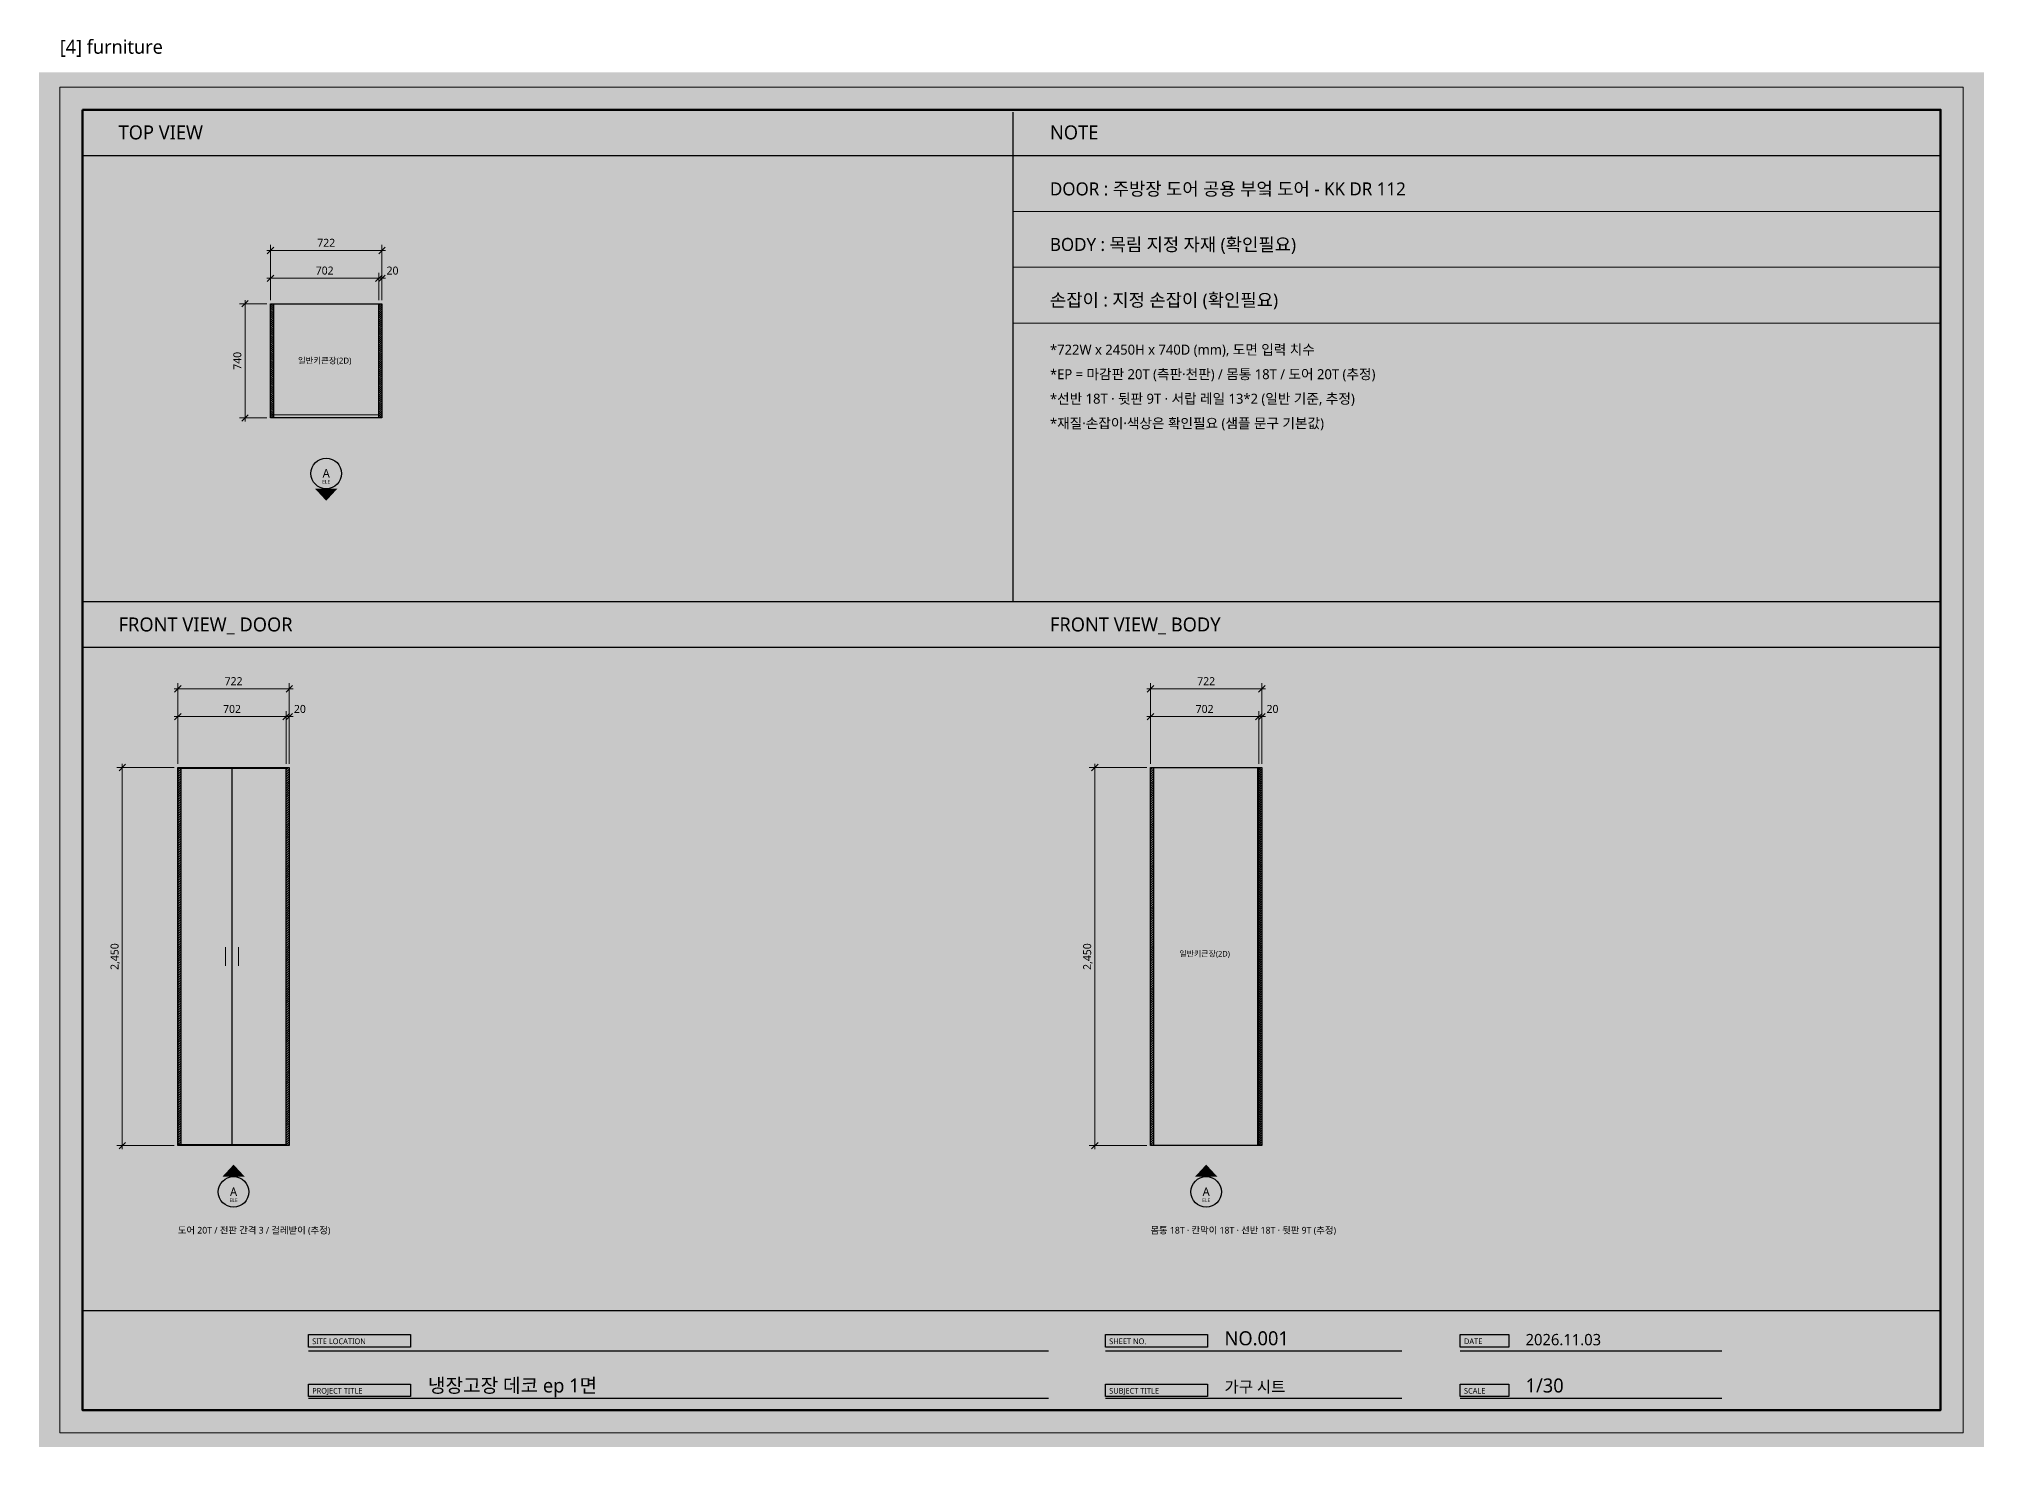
# Model space of a CAD drawing. Header units: millimetres. Extents: x 0 to 3420, y 0 to 304.
# Drawn here: x 1500 to 1920, y 0 to 304.2 of the extents above; entities that cross this region are included whole.
import ezdxf
from ezdxf.enums import TextEntityAlignment as Align

# ---------------------------------------------------------------- set-up
doc = ezdxf.new("R2010")
doc.units = ezdxf.units.MM
for name, color, linetype, lineweight, true_color in [('BG', 7, 'Continuous', 0, 0xffffff), ('DIM', 7, 'Continuous', 13, 0x969696), ('FRAME', 7, 'Continuous', 100, 0x000000), ('NOTE_BLUE', 7, 'Continuous', 9, 0x0000ff), ('NOTE_RED', 7, 'Continuous', 25, 0xde0038), ('OUTLINE', 7, 'Continuous', 25, 0x000000), ('SHEET_FRAME_INFO', 7, 'Continuous', 0, 0x5a5a5a), ('TEXT', 7, 'Continuous', 13, 0x000000), ('THIN', 7, 'Continuous', 5, 0x6e6e6e)]:
    doc.layers.add(name, color=color, linetype=linetype, lineweight=lineweight, true_color=true_color)
doc.styles.add('MALGUN', font='malgun.ttf')

msp = doc.modelspace()

# ---------------------------------------------------------------- linework, layer by layer
at = {"layer": 'BG', "lineweight": 0, "true_color": 0xffffff}
msp.add_solid([(1500, 0), (1920, 0), (1500, 297), (1920, 297)], dxfattribs=at)
at = {"layer": 'DIM', "lineweight": 13, "true_color": 0x969696}
for p, q in [((1549.2, 258.5), (1574.8667, 258.5)), ((1550, 247.8), (1550, 259.7)), ((1574.0667, 247.8), (1574.0667, 259.7)), ((1549.2, 252.5), (1574.8667, 252.5)), ((1550, 247.8), (1550, 253.7)), ((1573.4, 247.8), (1573.4, 253.7)), ((1574.0667, 247.8), (1574.0667, 253.7)), ((1544.5, 247.8), (1544.5, 221.5333)), ((1549.2, 247), (1543.3, 247)), ((1549.2, 222.3333), (1543.3, 222.3333)), ((1529.2, 163.8), (1554.8667, 163.8)), ((1530, 147.6), (1530, 165)), ((1554.0667, 147.6), (1554.0667, 165)), ((1739.2, 163.8), (1764.8667, 163.8)), ((1740, 147.6), (1740, 165)), ((1764.0667, 147.6), (1764.0667, 165)), ((1529.2, 157.8), (1554.8667, 157.8)), ((1530, 147.6), (1530, 159)), ((1553.4, 147.6), (1553.4, 159)), ((1554.0667, 147.6), (1554.0667, 159)), ((1739.2, 157.8), (1764.8667, 157.8)), ((1740, 147.6), (1740, 159)), ((1763.4, 147.6), (1763.4, 159)), ((1764.0667, 147.6), (1764.0667, 159)), ((1518, 147.6), (1518, 64.3333)), ((1728, 147.6), (1728, 64.3333)), ((1529.2, 146.8), (1516.8, 146.8)), ((1739.2, 146.8), (1726.8, 146.8)), ((1529.2, 65.1333), (1516.8, 65.1333)), ((1739.2, 65.1333), (1726.8, 65.1333))]:
    msp.add_line(p, q, dxfattribs=at)
at = {"layer": 'DIM', "lineweight": 13, "true_color": 0x5a5a5a}
for p, q in [((1549.3, 257.8), (1550.7, 259.2)), ((1573.3667, 257.8), (1574.7667, 259.2)), ((1549.3, 251.8), (1550.7, 253.2)), ((1572.7, 251.8), (1574.1, 253.2)), ((1573.3667, 251.8), (1574.7667, 253.2)), ((1543.8, 246.3), (1545.2, 247.7)), ((1543.8, 221.6333), (1545.2, 223.0333)), ((1529.3, 163.1), (1530.7, 164.5)), ((1553.3667, 163.1), (1554.7667, 164.5)), ((1739.3, 163.1), (1740.7, 164.5)), ((1763.3667, 163.1), (1764.7667, 164.5)), ((1529.3, 157.1), (1530.7, 158.5)), ((1552.7, 157.1), (1554.1, 158.5)), ((1553.3667, 157.1), (1554.7667, 158.5)), ((1739.3, 157.1), (1740.7, 158.5)), ((1762.7, 157.1), (1764.1, 158.5)), ((1763.3667, 157.1), (1764.7667, 158.5)), ((1517.3, 146.1), (1518.7, 147.5)), ((1727.3, 146.1), (1728.7, 147.5)), ((1517.3, 64.4333), (1518.7, 65.8333)), ((1727.3, 64.4333), (1728.7, 65.8333))]:
    msp.add_line(p, q, dxfattribs=at)
at = {"layer": 'FRAME', "lineweight": 25, "true_color": 0x000000}
for p, q in [((1710.3, 288.4), (1710.3, 182.7)), ((1509.4, 279), (1910.6, 279)), ((1509.4, 182.7), (1910.6, 182.7)), ((1509.4, 172.8), (1910.6, 172.8)), ((1509.4, 29.5), (1910.6, 29.5))]:
    msp.add_line(p, q, dxfattribs=at)
at = {"layer": 'FRAME', "lineweight": 13, "true_color": 0x000000}
for p, q in [((1710.3, 266.9), (1910.6, 266.9)), ((1710.3, 254.9), (1910.6, 254.9)), ((1710.3, 242.8), (1910.6, 242.8))]:
    msp.add_line(p, q, dxfattribs=at)
msp.add_lwpolyline([(1504.5, 293.8), (1915.5, 293.8), (1915.5, 3.1), (1504.5, 3.1)], close=True, dxfattribs=at)
at = {"layer": 'FRAME', "lineweight": 100, "true_color": 0x000000}
msp.add_lwpolyline([(1509.4, 288.9), (1910.6, 288.9), (1910.6, 8), (1509.4, 8)], close=True, dxfattribs=at)
at = {"layer": 'FRAME', "lineweight": 0, "true_color": 0x555555}
for points in [[(1558.2, 24.3), (1580.2, 24.3), (1558.2, 21.6), (1580.2, 21.6)], [(1730.3, 24.3), (1752.3, 24.3), (1730.3, 21.6), (1752.3, 21.6)], [(1806.9, 24.3), (1817.4, 24.3), (1806.9, 21.6), (1817.4, 21.6)], [(1558.2, 13.6), (1580.2, 13.6), (1558.2, 10.9), (1580.2, 10.9)], [(1730.3, 13.6), (1752.3, 13.6), (1730.3, 10.9), (1752.3, 10.9)], [(1806.9, 13.6), (1817.4, 13.6), (1806.9, 10.9), (1817.4, 10.9)]]:
    msp.add_solid(points, dxfattribs=at)
at = {"layer": 'OUTLINE', "lineweight": 25, "true_color": 0x000000}
for p, q in [((1553.4, 65.1333), (1553.4, 146.8)), ((1558.2, 20.8), (1718, 20.8)), ((1730.3, 20.8), (1794.3, 20.8)), ((1806.9, 20.8), (1863.4, 20.8)), ((1558.2, 10.6), (1718, 10.6)), ((1730.3, 10.6), (1794.3, 10.6)), ((1806.9, 10.6), (1863.4, 10.6))]:
    msp.add_line(p, q, dxfattribs=at)
for points in [[(1550, 247), (1550.6667, 247), (1550.6667, 222.3333), (1550, 222.3333)], [(1550, 247), (1574.0667, 247), (1574.0667, 222.3333), (1550, 222.3333)], [(1573.4, 247), (1574.0667, 247), (1574.0667, 222.3333), (1573.4, 222.3333)], [(1530, 146.8), (1554.0667, 146.8), (1554.0667, 65.1333), (1530, 65.1333)], [(1530, 146.8), (1530.6667, 146.8), (1530.6667, 65.1333), (1530, 65.1333)], [(1530.1, 146.6667), (1541.65, 146.6667), (1541.65, 65.2667), (1530.1, 65.2667)], [(1541.75, 146.6667), (1553.3, 146.6667), (1553.3, 65.2667), (1541.75, 65.2667)], [(1553.4, 146.8), (1554.0667, 146.8), (1554.0667, 65.1333), (1553.4, 65.1333)], [(1740, 146.8), (1764.0667, 146.8), (1764.0667, 65.1333), (1740, 65.1333)], [(1740, 146.8), (1740.6667, 146.8), (1740.6667, 65.1333), (1740, 65.1333)], [(1763.4, 146.8), (1764.0667, 146.8), (1764.0667, 65.1333), (1763.4, 65.1333)], [(1558.2, 24.3), (1580.2, 24.3), (1580.2, 21.6), (1558.2, 21.6)], [(1730.3, 24.3), (1752.3, 24.3), (1752.3, 21.6), (1730.3, 21.6)], [(1806.9, 24.3), (1817.4, 24.3), (1817.4, 21.6), (1806.9, 21.6)], [(1558.2, 13.6), (1580.2, 13.6), (1580.2, 10.9), (1558.2, 10.9)], [(1730.3, 13.6), (1752.3, 13.6), (1752.3, 10.9), (1730.3, 10.9)], [(1806.9, 13.6), (1817.4, 13.6), (1817.4, 10.9), (1806.9, 10.9)]]:
    msp.add_lwpolyline(points, close=True, dxfattribs=at)
for centre in [(1562.0333, 210.3333), (1542.0333, 55.1333), (1752.0333, 55.1333)]:
    msp.add_circle(centre, 3.3, dxfattribs=at)
at = {"layer": 'OUTLINE', "lineweight": 0, "true_color": 0x000000}
for points in [[(1559.6333, 207.0333), (1564.4333, 207.0333), (1562.0333, 204.4333)], [(1539.6333, 58.4333), (1544.4333, 58.4333), (1542.0333, 61.0333)], [(1749.6333, 58.4333), (1754.4333, 58.4333), (1752.0333, 61.0333)]]:
    msp.add_solid(points, dxfattribs=at)
at = {"layer": 'THIN', "lineweight": 5, "true_color": 0xa5a5a5}
for p, q in [((1550, 246.55), (1550.45, 247)), ((1550, 246.1), (1550.6667, 246.7667)), ((1550, 245.65), (1550.6667, 246.3167)), ((1550, 245.2), (1550.6667, 245.8667)), ((1550, 244.75), (1550.6667, 245.4167)), ((1550, 244.3), (1550.6667, 244.9667)), ((1550, 243.85), (1550.6667, 244.5167)), ((1550, 243.4), (1550.6667, 244.0667)), ((1550, 242.95), (1550.6667, 243.6167)), ((1573.4, 246.55), (1573.85, 247)), ((1573.4, 246.1), (1574.0667, 246.7667)), ((1573.4, 245.65), (1574.0667, 246.3167)), ((1573.4, 245.2), (1574.0667, 245.8667)), ((1573.4, 244.75), (1574.0667, 245.4167)), ((1573.4, 244.3), (1574.0667, 244.9667)), ((1573.4, 243.85), (1574.0667, 244.5167)), ((1573.4, 243.4), (1574.0667, 244.0667)), ((1573.4, 242.95), (1574.0667, 243.6167)), ((1550, 242.5), (1550.6667, 243.1667)), ((1550, 242.05), (1550.6667, 242.7167)), ((1550, 241.6), (1550.6667, 242.2667)), ((1550, 241.15), (1550.6667, 241.8167)), ((1550, 240.7), (1550.6667, 241.3667)), ((1550, 240.25), (1550.6667, 240.9167)), ((1550, 239.8), (1550.6667, 240.4667)), ((1550, 239.35), (1550.6667, 240.0167)), ((1550, 238.9), (1550.6667, 239.5667)), ((1573.4, 242.5), (1574.0667, 243.1667)), ((1573.4, 242.05), (1574.0667, 242.7167)), ((1573.4, 241.6), (1574.0667, 242.2667)), ((1573.4, 241.15), (1574.0667, 241.8167)), ((1573.4, 240.7), (1574.0667, 241.3667)), ((1573.4, 240.25), (1574.0667, 240.9167)), ((1573.4, 239.8), (1574.0667, 240.4667)), ((1573.4, 239.35), (1574.0667, 240.0167)), ((1573.4, 238.9), (1574.0667, 239.5667)), ((1550, 238.45), (1550.6667, 239.1167)), ((1550, 238), (1550.6667, 238.6667)), ((1550, 237.55), (1550.6667, 238.2167)), ((1550, 237.1), (1550.6667, 237.7667)), ((1550, 236.65), (1550.6667, 237.3167)), ((1550, 236.2), (1550.6667, 236.8667)), ((1550, 235.75), (1550.6667, 236.4167)), ((1550, 235.3), (1550.6667, 235.9667)), ((1550, 234.85), (1550.6667, 235.5167)), ((1573.4, 238.45), (1574.0667, 239.1167)), ((1573.4, 238), (1574.0667, 238.6667)), ((1573.4, 237.55), (1574.0667, 238.2167)), ((1573.4, 237.1), (1574.0667, 237.7667)), ((1573.4, 236.65), (1574.0667, 237.3167)), ((1573.4, 236.2), (1574.0667, 236.8667)), ((1573.4, 235.75), (1574.0667, 236.4167)), ((1573.4, 235.3), (1574.0667, 235.9667)), ((1573.4, 234.85), (1574.0667, 235.5167)), ((1550, 234.4), (1550.6667, 235.0667)), ((1550, 233.95), (1550.6667, 234.6167)), ((1550, 233.5), (1550.6667, 234.1667)), ((1550, 233.05), (1550.6667, 233.7167)), ((1550, 232.6), (1550.6667, 233.2667)), ((1550, 232.15), (1550.6667, 232.8167)), ((1550, 231.7), (1550.6667, 232.3667)), ((1550, 231.25), (1550.6667, 231.9167)), ((1550, 230.8), (1550.6667, 231.4667)), ((1550, 230.35), (1550.6667, 231.0167)), ((1573.4, 234.4), (1574.0667, 235.0667)), ((1573.4, 233.95), (1574.0667, 234.6167)), ((1573.4, 233.5), (1574.0667, 234.1667)), ((1573.4, 233.05), (1574.0667, 233.7167)), ((1573.4, 232.6), (1574.0667, 233.2667)), ((1573.4, 232.15), (1574.0667, 232.8167)), ((1573.4, 231.7), (1574.0667, 232.3667)), ((1573.4, 231.25), (1574.0667, 231.9167)), ((1573.4, 230.8), (1574.0667, 231.4667)), ((1573.4, 230.35), (1574.0667, 231.0167)), ((1550, 229.9), (1550.6667, 230.5667)), ((1550, 229.45), (1550.6667, 230.1167)), ((1550, 229), (1550.6667, 229.6667)), ((1550, 228.55), (1550.6667, 229.2167)), ((1550, 228.1), (1550.6667, 228.7667)), ((1550, 227.65), (1550.6667, 228.3167)), ((1550, 227.2), (1550.6667, 227.8667)), ((1550, 226.75), (1550.6667, 227.4167)), ((1550, 226.3), (1550.6667, 226.9667)), ((1573.4, 229.9), (1574.0667, 230.5667)), ((1573.4, 229.45), (1574.0667, 230.1167)), ((1573.4, 229), (1574.0667, 229.6667)), ((1573.4, 228.55), (1574.0667, 229.2167)), ((1573.4, 228.1), (1574.0667, 228.7667)), ((1573.4, 227.65), (1574.0667, 228.3167)), ((1573.4, 227.2), (1574.0667, 227.8667)), ((1573.4, 226.75), (1574.0667, 227.4167)), ((1573.4, 226.3), (1574.0667, 226.9667)), ((1550, 225.85), (1550.6667, 226.5167)), ((1550, 225.4), (1550.6667, 226.0667)), ((1550, 224.95), (1550.6667, 225.6167)), ((1550, 224.5), (1550.6667, 225.1667)), ((1550, 224.05), (1550.6667, 224.7167)), ((1550, 223.6), (1550.6667, 224.2667)), ((1550, 223.15), (1550.6667, 223.8167)), ((1550, 222.7), (1550.6667, 223.3667)), ((1550.0833, 222.3333), (1550.6667, 222.9167)), ((1573.4, 225.85), (1574.0667, 226.5167)), ((1573.4, 225.4), (1574.0667, 226.0667)), ((1573.4, 224.95), (1574.0667, 225.6167)), ((1573.4, 224.5), (1574.0667, 225.1667)), ((1573.4, 224.05), (1574.0667, 224.7167)), ((1573.4, 223.6), (1574.0667, 224.2667)), ((1573.4, 223.15), (1574.0667, 223.8167)), ((1573.4, 222.7), (1574.0667, 223.3667)), ((1573.4833, 222.3333), (1574.0667, 222.9167)), ((1550.5333, 222.3333), (1550.6667, 222.4667)), ((1573.9333, 222.3333), (1574.0667, 222.4667)), ((1530, 146.3), (1530.5, 146.8)), ((1530, 145.8), (1530.6667, 146.4667)), ((1530, 145.3), (1530.6667, 145.9667)), ((1530, 144.8), (1530.6667, 145.4667)), ((1530, 144.3), (1530.6667, 144.9667)), ((1530, 143.8), (1530.6667, 144.4667)), ((1530, 143.3), (1530.6667, 143.9667)), ((1530, 142.8), (1530.6667, 143.4667)), ((1530, 142.3), (1530.6667, 142.9667)), ((1553.4, 146.3), (1553.9, 146.8)), ((1553.4, 145.8), (1554.0667, 146.4667)), ((1553.4, 145.3), (1554.0667, 145.9667)), ((1553.4, 144.8), (1554.0667, 145.4667)), ((1553.4, 144.3), (1554.0667, 144.9667)), ((1553.4, 143.8), (1554.0667, 144.4667)), ((1553.4, 143.3), (1554.0667, 143.9667)), ((1553.4, 142.8), (1554.0667, 143.4667)), ((1553.4, 142.3), (1554.0667, 142.9667)), ((1740, 146.3), (1740.5, 146.8)), ((1740, 145.8), (1740.6667, 146.4667)), ((1740, 145.3), (1740.6667, 145.9667)), ((1740, 144.8), (1740.6667, 145.4667)), ((1740, 144.3), (1740.6667, 144.9667)), ((1740, 143.8), (1740.6667, 144.4667)), ((1740, 143.3), (1740.6667, 143.9667)), ((1740, 142.8), (1740.6667, 143.4667)), ((1740, 142.3), (1740.6667, 142.9667)), ((1763.4, 146.3), (1763.9, 146.8)), ((1763.4, 145.8), (1764.0667, 146.4667)), ((1763.4, 145.3), (1764.0667, 145.9667)), ((1763.4, 144.8), (1764.0667, 145.4667)), ((1763.4, 144.3), (1764.0667, 144.9667)), ((1763.4, 143.8), (1764.0667, 144.4667)), ((1763.4, 143.3), (1764.0667, 143.9667)), ((1763.4, 142.8), (1764.0667, 143.4667)), ((1763.4, 142.3), (1764.0667, 142.9667)), ((1530, 141.8), (1530.6667, 142.4667)), ((1530, 141.3), (1530.6667, 141.9667)), ((1530, 140.8), (1530.6667, 141.4667)), ((1530, 140.3), (1530.6667, 140.9667)), ((1530, 139.8), (1530.6667, 140.4667)), ((1530, 139.3), (1530.6667, 139.9667)), ((1530, 138.8), (1530.6667, 139.4667)), ((1530, 138.3), (1530.6667, 138.9667)), ((1553.4, 141.8), (1554.0667, 142.4667)), ((1553.4, 141.3), (1554.0667, 141.9667)), ((1553.4, 140.8), (1554.0667, 141.4667)), ((1553.4, 140.3), (1554.0667, 140.9667)), ((1553.4, 139.8), (1554.0667, 140.4667)), ((1553.4, 139.3), (1554.0667, 139.9667)), ((1553.4, 138.8), (1554.0667, 139.4667)), ((1553.4, 138.3), (1554.0667, 138.9667)), ((1740, 141.8), (1740.6667, 142.4667)), ((1740, 141.3), (1740.6667, 141.9667)), ((1740, 140.8), (1740.6667, 141.4667)), ((1740, 140.3), (1740.6667, 140.9667)), ((1740, 139.8), (1740.6667, 140.4667)), ((1740, 139.3), (1740.6667, 139.9667)), ((1740, 138.8), (1740.6667, 139.4667)), ((1740, 138.3), (1740.6667, 138.9667)), ((1763.4, 141.8), (1764.0667, 142.4667)), ((1763.4, 141.3), (1764.0667, 141.9667)), ((1763.4, 140.8), (1764.0667, 141.4667)), ((1763.4, 140.3), (1764.0667, 140.9667)), ((1763.4, 139.8), (1764.0667, 140.4667)), ((1763.4, 139.3), (1764.0667, 139.9667)), ((1763.4, 138.8), (1764.0667, 139.4667)), ((1763.4, 138.3), (1764.0667, 138.9667)), ((1530, 137.8), (1530.6667, 138.4667)), ((1530, 137.3), (1530.6667, 137.9667)), ((1530, 136.8), (1530.6667, 137.4667)), ((1530, 136.3), (1530.6667, 136.9667)), ((1530, 135.8), (1530.6667, 136.4667)), ((1530, 135.3), (1530.6667, 135.9667)), ((1530, 134.8), (1530.6667, 135.4667)), ((1530, 134.3), (1530.6667, 134.9667)), ((1530, 133.8), (1530.6667, 134.4667)), ((1553.4, 137.8), (1554.0667, 138.4667)), ((1553.4, 137.3), (1554.0667, 137.9667)), ((1553.4, 136.8), (1554.0667, 137.4667)), ((1553.4, 136.3), (1554.0667, 136.9667)), ((1553.4, 135.8), (1554.0667, 136.4667)), ((1553.4, 135.3), (1554.0667, 135.9667)), ((1553.4, 134.8), (1554.0667, 135.4667)), ((1553.4, 134.3), (1554.0667, 134.9667)), ((1553.4, 133.8), (1554.0667, 134.4667)), ((1740, 137.8), (1740.6667, 138.4667)), ((1740, 137.3), (1740.6667, 137.9667)), ((1740, 136.8), (1740.6667, 137.4667)), ((1740, 136.3), (1740.6667, 136.9667)), ((1740, 135.8), (1740.6667, 136.4667)), ((1740, 135.3), (1740.6667, 135.9667)), ((1740, 134.8), (1740.6667, 135.4667)), ((1740, 134.3), (1740.6667, 134.9667)), ((1740, 133.8), (1740.6667, 134.4667)), ((1763.4, 137.8), (1764.0667, 138.4667)), ((1763.4, 137.3), (1764.0667, 137.9667)), ((1763.4, 136.8), (1764.0667, 137.4667)), ((1763.4, 136.3), (1764.0667, 136.9667)), ((1763.4, 135.8), (1764.0667, 136.4667)), ((1763.4, 135.3), (1764.0667, 135.9667)), ((1763.4, 134.8), (1764.0667, 135.4667)), ((1763.4, 134.3), (1764.0667, 134.9667)), ((1763.4, 133.8), (1764.0667, 134.4667)), ((1530, 133.3), (1530.6667, 133.9667)), ((1530, 132.8), (1530.6667, 133.4667)), ((1530, 132.3), (1530.6667, 132.9667)), ((1530, 131.8), (1530.6667, 132.4667)), ((1530, 131.3), (1530.6667, 131.9667)), ((1530, 130.8), (1530.6667, 131.4667)), ((1530, 130.3), (1530.6667, 130.9667)), ((1530, 129.8), (1530.6667, 130.4667)), ((1553.4, 133.3), (1554.0667, 133.9667)), ((1553.4, 132.8), (1554.0667, 133.4667)), ((1553.4, 132.3), (1554.0667, 132.9667)), ((1553.4, 131.8), (1554.0667, 132.4667)), ((1553.4, 131.3), (1554.0667, 131.9667)), ((1553.4, 130.8), (1554.0667, 131.4667)), ((1553.4, 130.3), (1554.0667, 130.9667)), ((1553.4, 129.8), (1554.0667, 130.4667)), ((1740, 133.3), (1740.6667, 133.9667)), ((1740, 132.8), (1740.6667, 133.4667)), ((1740, 132.3), (1740.6667, 132.9667)), ((1740, 131.8), (1740.6667, 132.4667)), ((1740, 131.3), (1740.6667, 131.9667)), ((1740, 130.8), (1740.6667, 131.4667)), ((1740, 130.3), (1740.6667, 130.9667)), ((1740, 129.8), (1740.6667, 130.4667)), ((1763.4, 133.3), (1764.0667, 133.9667)), ((1763.4, 132.8), (1764.0667, 133.4667)), ((1763.4, 132.3), (1764.0667, 132.9667)), ((1763.4, 131.8), (1764.0667, 132.4667)), ((1763.4, 131.3), (1764.0667, 131.9667)), ((1763.4, 130.8), (1764.0667, 131.4667)), ((1763.4, 130.3), (1764.0667, 130.9667)), ((1763.4, 129.8), (1764.0667, 130.4667)), ((1530, 129.3), (1530.6667, 129.9667)), ((1530, 128.8), (1530.6667, 129.4667)), ((1530, 128.3), (1530.6667, 128.9667)), ((1530, 127.8), (1530.6667, 128.4667)), ((1530, 127.3), (1530.6667, 127.9667)), ((1530, 126.8), (1530.6667, 127.4667)), ((1530, 126.3), (1530.6667, 126.9667)), ((1530, 125.8), (1530.6667, 126.4667)), ((1553.4, 129.3), (1554.0667, 129.9667)), ((1553.4, 128.8), (1554.0667, 129.4667)), ((1553.4, 128.3), (1554.0667, 128.9667)), ((1553.4, 127.8), (1554.0667, 128.4667)), ((1553.4, 127.3), (1554.0667, 127.9667)), ((1553.4, 126.8), (1554.0667, 127.4667)), ((1553.4, 126.3), (1554.0667, 126.9667)), ((1553.4, 125.8), (1554.0667, 126.4667)), ((1740, 129.3), (1740.6667, 129.9667)), ((1740, 128.8), (1740.6667, 129.4667)), ((1740, 128.3), (1740.6667, 128.9667)), ((1740, 127.8), (1740.6667, 128.4667)), ((1740, 127.3), (1740.6667, 127.9667)), ((1740, 126.8), (1740.6667, 127.4667)), ((1740, 126.3), (1740.6667, 126.9667)), ((1740, 125.8), (1740.6667, 126.4667)), ((1763.4, 129.3), (1764.0667, 129.9667)), ((1763.4, 128.8), (1764.0667, 129.4667)), ((1763.4, 128.3), (1764.0667, 128.9667)), ((1763.4, 127.8), (1764.0667, 128.4667)), ((1763.4, 127.3), (1764.0667, 127.9667)), ((1763.4, 126.8), (1764.0667, 127.4667)), ((1763.4, 126.3), (1764.0667, 126.9667)), ((1763.4, 125.8), (1764.0667, 126.4667)), ((1530, 125.3), (1530.6667, 125.9667)), ((1530, 124.8), (1530.6667, 125.4667)), ((1530, 124.3), (1530.6667, 124.9667)), ((1530, 123.8), (1530.6667, 124.4667)), ((1530, 123.3), (1530.6667, 123.9667)), ((1530, 122.8), (1530.6667, 123.4667)), ((1530, 122.3), (1530.6667, 122.9667)), ((1530, 121.8), (1530.6667, 122.4667)), ((1530, 121.3), (1530.6667, 121.9667)), ((1553.4, 125.3), (1554.0667, 125.9667)), ((1553.4, 124.8), (1554.0667, 125.4667)), ((1553.4, 124.3), (1554.0667, 124.9667)), ((1553.4, 123.8), (1554.0667, 124.4667)), ((1553.4, 123.3), (1554.0667, 123.9667)), ((1553.4, 122.8), (1554.0667, 123.4667)), ((1553.4, 122.3), (1554.0667, 122.9667)), ((1553.4, 121.8), (1554.0667, 122.4667)), ((1553.4, 121.3), (1554.0667, 121.9667)), ((1740, 125.3), (1740.6667, 125.9667)), ((1740, 124.8), (1740.6667, 125.4667)), ((1740, 124.3), (1740.6667, 124.9667)), ((1740, 123.8), (1740.6667, 124.4667)), ((1740, 123.3), (1740.6667, 123.9667)), ((1740, 122.8), (1740.6667, 123.4667)), ((1740, 122.3), (1740.6667, 122.9667)), ((1740, 121.8), (1740.6667, 122.4667)), ((1740, 121.3), (1740.6667, 121.9667)), ((1763.4, 125.3), (1764.0667, 125.9667)), ((1763.4, 124.8), (1764.0667, 125.4667)), ((1763.4, 124.3), (1764.0667, 124.9667)), ((1763.4, 123.8), (1764.0667, 124.4667)), ((1763.4, 123.3), (1764.0667, 123.9667)), ((1763.4, 122.8), (1764.0667, 123.4667)), ((1763.4, 122.3), (1764.0667, 122.9667)), ((1763.4, 121.8), (1764.0667, 122.4667)), ((1763.4, 121.3), (1764.0667, 121.9667)), ((1530, 120.8), (1530.6667, 121.4667)), ((1530, 120.3), (1530.6667, 120.9667)), ((1530, 119.8), (1530.6667, 120.4667)), ((1530, 119.3), (1530.6667, 119.9667)), ((1530, 118.8), (1530.6667, 119.4667)), ((1530, 118.3), (1530.6667, 118.9667)), ((1530, 117.8), (1530.6667, 118.4667)), ((1530, 117.3), (1530.6667, 117.9667)), ((1553.4, 120.8), (1554.0667, 121.4667)), ((1553.4, 120.3), (1554.0667, 120.9667)), ((1553.4, 119.8), (1554.0667, 120.4667)), ((1553.4, 119.3), (1554.0667, 119.9667)), ((1553.4, 118.8), (1554.0667, 119.4667)), ((1553.4, 118.3), (1554.0667, 118.9667)), ((1553.4, 117.8), (1554.0667, 118.4667)), ((1553.4, 117.3), (1554.0667, 117.9667)), ((1740, 120.8), (1740.6667, 121.4667)), ((1740, 120.3), (1740.6667, 120.9667)), ((1740, 119.8), (1740.6667, 120.4667)), ((1740, 119.3), (1740.6667, 119.9667)), ((1740, 118.8), (1740.6667, 119.4667)), ((1740, 118.3), (1740.6667, 118.9667)), ((1740, 117.8), (1740.6667, 118.4667)), ((1740, 117.3), (1740.6667, 117.9667)), ((1763.4, 120.8), (1764.0667, 121.4667)), ((1763.4, 120.3), (1764.0667, 120.9667)), ((1763.4, 119.8), (1764.0667, 120.4667)), ((1763.4, 119.3), (1764.0667, 119.9667)), ((1763.4, 118.8), (1764.0667, 119.4667)), ((1763.4, 118.3), (1764.0667, 118.9667)), ((1763.4, 117.8), (1764.0667, 118.4667)), ((1763.4, 117.3), (1764.0667, 117.9667)), ((1530, 116.8), (1530.6667, 117.4667)), ((1530, 116.3), (1530.6667, 116.9667)), ((1530, 115.8), (1530.6667, 116.4667)), ((1530, 115.3), (1530.6667, 115.9667)), ((1530, 114.8), (1530.6667, 115.4667)), ((1530, 114.3), (1530.6667, 114.9667)), ((1530, 113.8), (1530.6667, 114.4667)), ((1530, 113.3), (1530.6667, 113.9667)), ((1530, 112.8), (1530.6667, 113.4667)), ((1553.4, 116.8), (1554.0667, 117.4667)), ((1553.4, 116.3), (1554.0667, 116.9667)), ((1553.4, 115.8), (1554.0667, 116.4667)), ((1553.4, 115.3), (1554.0667, 115.9667)), ((1553.4, 114.8), (1554.0667, 115.4667)), ((1553.4, 114.3), (1554.0667, 114.9667)), ((1553.4, 113.8), (1554.0667, 114.4667)), ((1553.4, 113.3), (1554.0667, 113.9667)), ((1553.4, 112.8), (1554.0667, 113.4667)), ((1740, 116.8), (1740.6667, 117.4667)), ((1740, 116.3), (1740.6667, 116.9667)), ((1740, 115.8), (1740.6667, 116.4667)), ((1740, 115.3), (1740.6667, 115.9667)), ((1740, 114.8), (1740.6667, 115.4667)), ((1740, 114.3), (1740.6667, 114.9667)), ((1740, 113.8), (1740.6667, 114.4667)), ((1740, 113.3), (1740.6667, 113.9667)), ((1740, 112.8), (1740.6667, 113.4667)), ((1763.4, 116.8), (1764.0667, 117.4667)), ((1763.4, 116.3), (1764.0667, 116.9667)), ((1763.4, 115.8), (1764.0667, 116.4667)), ((1763.4, 115.3), (1764.0667, 115.9667)), ((1763.4, 114.8), (1764.0667, 115.4667)), ((1763.4, 114.3), (1764.0667, 114.9667)), ((1763.4, 113.8), (1764.0667, 114.4667)), ((1763.4, 113.3), (1764.0667, 113.9667)), ((1763.4, 112.8), (1764.0667, 113.4667)), ((1530, 112.3), (1530.6667, 112.9667)), ((1530, 111.8), (1530.6667, 112.4667)), ((1530, 111.3), (1530.6667, 111.9667)), ((1530, 110.8), (1530.6667, 111.4667)), ((1530, 110.3), (1530.6667, 110.9667)), ((1530, 109.8), (1530.6667, 110.4667)), ((1530, 109.3), (1530.6667, 109.9667)), ((1530, 108.8), (1530.6667, 109.4667)), ((1553.4, 112.3), (1554.0667, 112.9667)), ((1553.4, 111.8), (1554.0667, 112.4667)), ((1553.4, 111.3), (1554.0667, 111.9667)), ((1553.4, 110.8), (1554.0667, 111.4667)), ((1553.4, 110.3), (1554.0667, 110.9667)), ((1553.4, 109.8), (1554.0667, 110.4667)), ((1553.4, 109.3), (1554.0667, 109.9667)), ((1553.4, 108.8), (1554.0667, 109.4667)), ((1740, 112.3), (1740.6667, 112.9667)), ((1740, 111.8), (1740.6667, 112.4667)), ((1740, 111.3), (1740.6667, 111.9667)), ((1740, 110.8), (1740.6667, 111.4667)), ((1740, 110.3), (1740.6667, 110.9667)), ((1740, 109.8), (1740.6667, 110.4667)), ((1740, 109.3), (1740.6667, 109.9667)), ((1740, 108.8), (1740.6667, 109.4667)), ((1763.4, 112.3), (1764.0667, 112.9667)), ((1763.4, 111.8), (1764.0667, 112.4667)), ((1763.4, 111.3), (1764.0667, 111.9667)), ((1763.4, 110.8), (1764.0667, 111.4667)), ((1763.4, 110.3), (1764.0667, 110.9667)), ((1763.4, 109.8), (1764.0667, 110.4667)), ((1763.4, 109.3), (1764.0667, 109.9667)), ((1763.4, 108.8), (1764.0667, 109.4667)), ((1530, 108.3), (1530.6667, 108.9667)), ((1530, 107.8), (1530.6667, 108.4667)), ((1530, 107.3), (1530.6667, 107.9667)), ((1530, 106.8), (1530.6667, 107.4667)), ((1530, 106.3), (1530.6667, 106.9667)), ((1530, 105.8), (1530.6667, 106.4667)), ((1530, 105.3), (1530.6667, 105.9667)), ((1530, 104.8), (1530.6667, 105.4667)), ((1553.4, 108.3), (1554.0667, 108.9667)), ((1553.4, 107.8), (1554.0667, 108.4667)), ((1553.4, 107.3), (1554.0667, 107.9667)), ((1553.4, 106.8), (1554.0667, 107.4667)), ((1553.4, 106.3), (1554.0667, 106.9667)), ((1553.4, 105.8), (1554.0667, 106.4667)), ((1553.4, 105.3), (1554.0667, 105.9667)), ((1553.4, 104.8), (1554.0667, 105.4667)), ((1740, 108.3), (1740.6667, 108.9667)), ((1740, 107.8), (1740.6667, 108.4667)), ((1740, 107.3), (1740.6667, 107.9667)), ((1740, 106.8), (1740.6667, 107.4667)), ((1740, 106.3), (1740.6667, 106.9667)), ((1740, 105.8), (1740.6667, 106.4667)), ((1740, 105.3), (1740.6667, 105.9667)), ((1740, 104.8), (1740.6667, 105.4667)), ((1763.4, 108.3), (1764.0667, 108.9667)), ((1763.4, 107.8), (1764.0667, 108.4667)), ((1763.4, 107.3), (1764.0667, 107.9667)), ((1763.4, 106.8), (1764.0667, 107.4667)), ((1763.4, 106.3), (1764.0667, 106.9667)), ((1763.4, 105.8), (1764.0667, 106.4667)), ((1763.4, 105.3), (1764.0667, 105.9667)), ((1763.4, 104.8), (1764.0667, 105.4667)), ((1530, 104.3), (1530.6667, 104.9667)), ((1530, 103.8), (1530.6667, 104.4667)), ((1530, 103.3), (1530.6667, 103.9667)), ((1530, 102.8), (1530.6667, 103.4667)), ((1530, 102.3), (1530.6667, 102.9667)), ((1530, 101.8), (1530.6667, 102.4667)), ((1530, 101.3), (1530.6667, 101.9667)), ((1530, 100.8), (1530.6667, 101.4667)), ((1530, 100.3), (1530.6667, 100.9667)), ((1553.4, 104.3), (1554.0667, 104.9667)), ((1553.4, 103.8), (1554.0667, 104.4667)), ((1553.4, 103.3), (1554.0667, 103.9667)), ((1553.4, 102.8), (1554.0667, 103.4667)), ((1553.4, 102.3), (1554.0667, 102.9667)), ((1553.4, 101.8), (1554.0667, 102.4667)), ((1553.4, 101.3), (1554.0667, 101.9667)), ((1553.4, 100.8), (1554.0667, 101.4667)), ((1553.4, 100.3), (1554.0667, 100.9667)), ((1740, 104.3), (1740.6667, 104.9667)), ((1740, 103.8), (1740.6667, 104.4667)), ((1740, 103.3), (1740.6667, 103.9667)), ((1740, 102.8), (1740.6667, 103.4667)), ((1740, 102.3), (1740.6667, 102.9667)), ((1740, 101.8), (1740.6667, 102.4667)), ((1740, 101.3), (1740.6667, 101.9667)), ((1740, 100.8), (1740.6667, 101.4667)), ((1740, 100.3), (1740.6667, 100.9667)), ((1763.4, 104.3), (1764.0667, 104.9667)), ((1763.4, 103.8), (1764.0667, 104.4667)), ((1763.4, 103.3), (1764.0667, 103.9667)), ((1763.4, 102.8), (1764.0667, 103.4667)), ((1763.4, 102.3), (1764.0667, 102.9667)), ((1763.4, 101.8), (1764.0667, 102.4667)), ((1763.4, 101.3), (1764.0667, 101.9667)), ((1763.4, 100.8), (1764.0667, 101.4667)), ((1763.4, 100.3), (1764.0667, 100.9667)), ((1530, 99.8), (1530.6667, 100.4667)), ((1530, 99.3), (1530.6667, 99.9667)), ((1530, 98.8), (1530.6667, 99.4667)), ((1530, 98.3), (1530.6667, 98.9667)), ((1530, 97.8), (1530.6667, 98.4667)), ((1530, 97.3), (1530.6667, 97.9667)), ((1530, 96.8), (1530.6667, 97.4667)), ((1530, 96.3), (1530.6667, 96.9667)), ((1553.4, 99.8), (1554.0667, 100.4667)), ((1553.4, 99.3), (1554.0667, 99.9667)), ((1553.4, 98.8), (1554.0667, 99.4667)), ((1553.4, 98.3), (1554.0667, 98.9667)), ((1553.4, 97.8), (1554.0667, 98.4667)), ((1553.4, 97.3), (1554.0667, 97.9667)), ((1553.4, 96.8), (1554.0667, 97.4667)), ((1553.4, 96.3), (1554.0667, 96.9667)), ((1740, 99.8), (1740.6667, 100.4667)), ((1740, 99.3), (1740.6667, 99.9667)), ((1740, 98.8), (1740.6667, 99.4667)), ((1740, 98.3), (1740.6667, 98.9667)), ((1740, 97.8), (1740.6667, 98.4667)), ((1740, 97.3), (1740.6667, 97.9667)), ((1740, 96.8), (1740.6667, 97.4667)), ((1740, 96.3), (1740.6667, 96.9667)), ((1763.4, 99.8), (1764.0667, 100.4667)), ((1763.4, 99.3), (1764.0667, 99.9667)), ((1763.4, 98.8), (1764.0667, 99.4667)), ((1763.4, 98.3), (1764.0667, 98.9667)), ((1763.4, 97.8), (1764.0667, 98.4667)), ((1763.4, 97.3), (1764.0667, 97.9667)), ((1763.4, 96.8), (1764.0667, 97.4667)), ((1763.4, 96.3), (1764.0667, 96.9667)), ((1530, 95.8), (1530.6667, 96.4667)), ((1530, 95.3), (1530.6667, 95.9667)), ((1530, 94.8), (1530.6667, 95.4667)), ((1530, 94.3), (1530.6667, 94.9667)), ((1530, 93.8), (1530.6667, 94.4667)), ((1530, 93.3), (1530.6667, 93.9667)), ((1530, 92.8), (1530.6667, 93.4667)), ((1530, 92.3), (1530.6667, 92.9667)), ((1530, 91.8), (1530.6667, 92.4667)), ((1553.4, 95.8), (1554.0667, 96.4667)), ((1553.4, 95.3), (1554.0667, 95.9667)), ((1553.4, 94.8), (1554.0667, 95.4667)), ((1553.4, 94.3), (1554.0667, 94.9667)), ((1553.4, 93.8), (1554.0667, 94.4667)), ((1553.4, 93.3), (1554.0667, 93.9667)), ((1553.4, 92.8), (1554.0667, 93.4667)), ((1553.4, 92.3), (1554.0667, 92.9667)), ((1553.4, 91.8), (1554.0667, 92.4667)), ((1740, 95.8), (1740.6667, 96.4667)), ((1740, 95.3), (1740.6667, 95.9667)), ((1740, 94.8), (1740.6667, 95.4667)), ((1740, 94.3), (1740.6667, 94.9667)), ((1740, 93.8), (1740.6667, 94.4667)), ((1740, 93.3), (1740.6667, 93.9667)), ((1740, 92.8), (1740.6667, 93.4667)), ((1740, 92.3), (1740.6667, 92.9667)), ((1740, 91.8), (1740.6667, 92.4667)), ((1763.4, 95.8), (1764.0667, 96.4667)), ((1763.4, 95.3), (1764.0667, 95.9667)), ((1763.4, 94.8), (1764.0667, 95.4667)), ((1763.4, 94.3), (1764.0667, 94.9667)), ((1763.4, 93.8), (1764.0667, 94.4667)), ((1763.4, 93.3), (1764.0667, 93.9667)), ((1763.4, 92.8), (1764.0667, 93.4667)), ((1763.4, 92.3), (1764.0667, 92.9667)), ((1763.4, 91.8), (1764.0667, 92.4667)), ((1530, 91.3), (1530.6667, 91.9667)), ((1530, 90.8), (1530.6667, 91.4667)), ((1530, 90.3), (1530.6667, 90.9667)), ((1530, 89.8), (1530.6667, 90.4667)), ((1530, 89.3), (1530.6667, 89.9667)), ((1530, 88.8), (1530.6667, 89.4667)), ((1530, 88.3), (1530.6667, 88.9667)), ((1530, 87.8), (1530.6667, 88.4667)), ((1553.4, 91.3), (1554.0667, 91.9667)), ((1553.4, 90.8), (1554.0667, 91.4667)), ((1553.4, 90.3), (1554.0667, 90.9667)), ((1553.4, 89.8), (1554.0667, 90.4667)), ((1553.4, 89.3), (1554.0667, 89.9667)), ((1553.4, 88.8), (1554.0667, 89.4667)), ((1553.4, 88.3), (1554.0667, 88.9667)), ((1553.4, 87.8), (1554.0667, 88.4667)), ((1740, 91.3), (1740.6667, 91.9667)), ((1740, 90.8), (1740.6667, 91.4667)), ((1740, 90.3), (1740.6667, 90.9667)), ((1740, 89.8), (1740.6667, 90.4667)), ((1740, 89.3), (1740.6667, 89.9667)), ((1740, 88.8), (1740.6667, 89.4667)), ((1740, 88.3), (1740.6667, 88.9667)), ((1740, 87.8), (1740.6667, 88.4667)), ((1763.4, 91.3), (1764.0667, 91.9667)), ((1763.4, 90.8), (1764.0667, 91.4667)), ((1763.4, 90.3), (1764.0667, 90.9667)), ((1763.4, 89.8), (1764.0667, 90.4667)), ((1763.4, 89.3), (1764.0667, 89.9667)), ((1763.4, 88.8), (1764.0667, 89.4667)), ((1763.4, 88.3), (1764.0667, 88.9667)), ((1763.4, 87.8), (1764.0667, 88.4667)), ((1530, 87.3), (1530.6667, 87.9667)), ((1530, 86.8), (1530.6667, 87.4667)), ((1530, 86.3), (1530.6667, 86.9667)), ((1530, 85.8), (1530.6667, 86.4667)), ((1530, 85.3), (1530.6667, 85.9667)), ((1530, 84.8), (1530.6667, 85.4667)), ((1530, 84.3), (1530.6667, 84.9667)), ((1530, 83.8), (1530.6667, 84.4667)), ((1553.4, 87.3), (1554.0667, 87.9667)), ((1553.4, 86.8), (1554.0667, 87.4667)), ((1553.4, 86.3), (1554.0667, 86.9667)), ((1553.4, 85.8), (1554.0667, 86.4667)), ((1553.4, 85.3), (1554.0667, 85.9667)), ((1553.4, 84.8), (1554.0667, 85.4667)), ((1553.4, 84.3), (1554.0667, 84.9667)), ((1553.4, 83.8), (1554.0667, 84.4667)), ((1740, 87.3), (1740.6667, 87.9667)), ((1740, 86.8), (1740.6667, 87.4667)), ((1740, 86.3), (1740.6667, 86.9667)), ((1740, 85.8), (1740.6667, 86.4667)), ((1740, 85.3), (1740.6667, 85.9667)), ((1740, 84.8), (1740.6667, 85.4667)), ((1740, 84.3), (1740.6667, 84.9667)), ((1740, 83.8), (1740.6667, 84.4667)), ((1763.4, 87.3), (1764.0667, 87.9667)), ((1763.4, 86.8), (1764.0667, 87.4667)), ((1763.4, 86.3), (1764.0667, 86.9667)), ((1763.4, 85.8), (1764.0667, 86.4667)), ((1763.4, 85.3), (1764.0667, 85.9667)), ((1763.4, 84.8), (1764.0667, 85.4667)), ((1763.4, 84.3), (1764.0667, 84.9667)), ((1763.4, 83.8), (1764.0667, 84.4667)), ((1530, 83.3), (1530.6667, 83.9667)), ((1530, 82.8), (1530.6667, 83.4667)), ((1530, 82.3), (1530.6667, 82.9667)), ((1530, 81.8), (1530.6667, 82.4667)), ((1530, 81.3), (1530.6667, 81.9667)), ((1530, 80.8), (1530.6667, 81.4667)), ((1530, 80.3), (1530.6667, 80.9667)), ((1530, 79.8), (1530.6667, 80.4667)), ((1530, 79.3), (1530.6667, 79.9667)), ((1553.4, 83.3), (1554.0667, 83.9667)), ((1553.4, 82.8), (1554.0667, 83.4667)), ((1553.4, 82.3), (1554.0667, 82.9667)), ((1553.4, 81.8), (1554.0667, 82.4667)), ((1553.4, 81.3), (1554.0667, 81.9667)), ((1553.4, 80.8), (1554.0667, 81.4667)), ((1553.4, 80.3), (1554.0667, 80.9667)), ((1553.4, 79.8), (1554.0667, 80.4667)), ((1553.4, 79.3), (1554.0667, 79.9667)), ((1740, 83.3), (1740.6667, 83.9667)), ((1740, 82.8), (1740.6667, 83.4667)), ((1740, 82.3), (1740.6667, 82.9667)), ((1740, 81.8), (1740.6667, 82.4667)), ((1740, 81.3), (1740.6667, 81.9667)), ((1740, 80.8), (1740.6667, 81.4667)), ((1740, 80.3), (1740.6667, 80.9667)), ((1740, 79.8), (1740.6667, 80.4667)), ((1740, 79.3), (1740.6667, 79.9667)), ((1763.4, 83.3), (1764.0667, 83.9667)), ((1763.4, 82.8), (1764.0667, 83.4667)), ((1763.4, 82.3), (1764.0667, 82.9667)), ((1763.4, 81.8), (1764.0667, 82.4667)), ((1763.4, 81.3), (1764.0667, 81.9667)), ((1763.4, 80.8), (1764.0667, 81.4667)), ((1763.4, 80.3), (1764.0667, 80.9667)), ((1763.4, 79.8), (1764.0667, 80.4667)), ((1763.4, 79.3), (1764.0667, 79.9667)), ((1530, 78.8), (1530.6667, 79.4667)), ((1530, 78.3), (1530.6667, 78.9667)), ((1530, 77.8), (1530.6667, 78.4667)), ((1530, 77.3), (1530.6667, 77.9667)), ((1530, 76.8), (1530.6667, 77.4667)), ((1530, 76.3), (1530.6667, 76.9667)), ((1530, 75.8), (1530.6667, 76.4667)), ((1530, 75.3), (1530.6667, 75.9667)), ((1553.4, 78.8), (1554.0667, 79.4667)), ((1553.4, 78.3), (1554.0667, 78.9667)), ((1553.4, 77.8), (1554.0667, 78.4667)), ((1553.4, 77.3), (1554.0667, 77.9667)), ((1553.4, 76.8), (1554.0667, 77.4667)), ((1553.4, 76.3), (1554.0667, 76.9667)), ((1553.4, 75.8), (1554.0667, 76.4667)), ((1553.4, 75.3), (1554.0667, 75.9667)), ((1740, 78.8), (1740.6667, 79.4667)), ((1740, 78.3), (1740.6667, 78.9667)), ((1740, 77.8), (1740.6667, 78.4667)), ((1740, 77.3), (1740.6667, 77.9667)), ((1740, 76.8), (1740.6667, 77.4667)), ((1740, 76.3), (1740.6667, 76.9667)), ((1740, 75.8), (1740.6667, 76.4667)), ((1740, 75.3), (1740.6667, 75.9667)), ((1763.4, 78.8), (1764.0667, 79.4667)), ((1763.4, 78.3), (1764.0667, 78.9667)), ((1763.4, 77.8), (1764.0667, 78.4667)), ((1763.4, 77.3), (1764.0667, 77.9667)), ((1763.4, 76.8), (1764.0667, 77.4667)), ((1763.4, 76.3), (1764.0667, 76.9667)), ((1763.4, 75.8), (1764.0667, 76.4667)), ((1763.4, 75.3), (1764.0667, 75.9667)), ((1530, 74.8), (1530.6667, 75.4667)), ((1530, 74.3), (1530.6667, 74.9667)), ((1530, 73.8), (1530.6667, 74.4667)), ((1530, 73.3), (1530.6667, 73.9667)), ((1530, 72.8), (1530.6667, 73.4667)), ((1530, 72.3), (1530.6667, 72.9667)), ((1530, 71.8), (1530.6667, 72.4667)), ((1530, 71.3), (1530.6667, 71.9667)), ((1530, 70.8), (1530.6667, 71.4667)), ((1553.4, 74.8), (1554.0667, 75.4667)), ((1553.4, 74.3), (1554.0667, 74.9667)), ((1553.4, 73.8), (1554.0667, 74.4667)), ((1553.4, 73.3), (1554.0667, 73.9667)), ((1553.4, 72.8), (1554.0667, 73.4667)), ((1553.4, 72.3), (1554.0667, 72.9667)), ((1553.4, 71.8), (1554.0667, 72.4667)), ((1553.4, 71.3), (1554.0667, 71.9667)), ((1553.4, 70.8), (1554.0667, 71.4667)), ((1740, 74.8), (1740.6667, 75.4667)), ((1740, 74.3), (1740.6667, 74.9667)), ((1740, 73.8), (1740.6667, 74.4667)), ((1740, 73.3), (1740.6667, 73.9667)), ((1740, 72.8), (1740.6667, 73.4667)), ((1740, 72.3), (1740.6667, 72.9667)), ((1740, 71.8), (1740.6667, 72.4667)), ((1740, 71.3), (1740.6667, 71.9667)), ((1740, 70.8), (1740.6667, 71.4667)), ((1763.4, 74.8), (1764.0667, 75.4667)), ((1763.4, 74.3), (1764.0667, 74.9667)), ((1763.4, 73.8), (1764.0667, 74.4667)), ((1763.4, 73.3), (1764.0667, 73.9667)), ((1763.4, 72.8), (1764.0667, 73.4667)), ((1763.4, 72.3), (1764.0667, 72.9667)), ((1763.4, 71.8), (1764.0667, 72.4667)), ((1763.4, 71.3), (1764.0667, 71.9667)), ((1763.4, 70.8), (1764.0667, 71.4667)), ((1530, 70.3), (1530.6667, 70.9667)), ((1530, 69.8), (1530.6667, 70.4667)), ((1530, 69.3), (1530.6667, 69.9667)), ((1530, 68.8), (1530.6667, 69.4667)), ((1530, 68.3), (1530.6667, 68.9667)), ((1530, 67.8), (1530.6667, 68.4667)), ((1530, 67.3), (1530.6667, 67.9667)), ((1530, 66.8), (1530.6667, 67.4667)), ((1553.4, 70.3), (1554.0667, 70.9667)), ((1553.4, 69.8), (1554.0667, 70.4667)), ((1553.4, 69.3), (1554.0667, 69.9667)), ((1553.4, 68.8), (1554.0667, 69.4667)), ((1553.4, 68.3), (1554.0667, 68.9667)), ((1553.4, 67.8), (1554.0667, 68.4667)), ((1553.4, 67.3), (1554.0667, 67.9667)), ((1553.4, 66.8), (1554.0667, 67.4667)), ((1740, 70.3), (1740.6667, 70.9667)), ((1740, 69.8), (1740.6667, 70.4667)), ((1740, 69.3), (1740.6667, 69.9667)), ((1740, 68.8), (1740.6667, 69.4667)), ((1740, 68.3), (1740.6667, 68.9667)), ((1740, 67.8), (1740.6667, 68.4667)), ((1740, 67.3), (1740.6667, 67.9667)), ((1740, 66.8), (1740.6667, 67.4667)), ((1763.4, 70.3), (1764.0667, 70.9667)), ((1763.4, 69.8), (1764.0667, 70.4667)), ((1763.4, 69.3), (1764.0667, 69.9667)), ((1763.4, 68.8), (1764.0667, 69.4667)), ((1763.4, 68.3), (1764.0667, 68.9667)), ((1763.4, 67.8), (1764.0667, 68.4667)), ((1763.4, 67.3), (1764.0667, 67.9667)), ((1763.4, 66.8), (1764.0667, 67.4667)), ((1530, 66.3), (1530.6667, 66.9667)), ((1530, 65.8), (1530.6667, 66.4667)), ((1530, 65.3), (1530.6667, 65.9667)), ((1530.3333, 65.1333), (1530.6667, 65.4667)), ((1553.4, 66.3), (1554.0667, 66.9667)), ((1553.4, 65.8), (1554.0667, 66.4667)), ((1553.4, 65.3), (1554.0667, 65.9667)), ((1553.7333, 65.1333), (1554.0667, 65.4667)), ((1740, 66.3), (1740.6667, 66.9667)), ((1740, 65.8), (1740.6667, 66.4667)), ((1740, 65.3), (1740.6667, 65.9667)), ((1740.3333, 65.1333), (1740.6667, 65.4667)), ((1763.4, 66.3), (1764.0667, 66.9667)), ((1763.4, 65.8), (1764.0667, 66.4667)), ((1763.4, 65.3), (1764.0667, 65.9667)), ((1763.7333, 65.1333), (1764.0667, 65.4667))]:
    msp.add_line(p, q, dxfattribs=at)
at = {"layer": 'THIN', "lineweight": 5, "true_color": 0x6e6e6e}
for p, q in [((1550, 223), (1573.4, 223)), ((1540.3167, 103.9667), (1540.3167, 107.9667)), ((1543.0833, 103.9667), (1543.0833, 107.9667)), ((1740, 65.1333), (1763.4, 65.1333)), ((1763.4, 65.1333), (1764.0667, 65.1333))]:
    msp.add_line(p, q, dxfattribs=at)
for points in [[(1550, 247), (1573.4, 247), (1573.4, 222.3333), (1550, 222.3333)], [(1573.4, 247), (1574.0667, 247), (1574.0667, 222.3333), (1573.4, 222.3333)], [(1763.1, 146.8), (1763.7, 146.8), (1763.7, 65.1333), (1763.1, 65.1333)]]:
    msp.add_lwpolyline(points, close=True, dxfattribs=at)

# ---------------------------------------------------------------- texts
at = {"layer": 'NOTE_BLUE', "true_color": 0x0000ff, "style": 'MALGUN'}
for s, height, p in [('*EP = 마감판 20T (측판·천판) / 몸통 18T / 도어 20T (추정)', 2.16, (1718.3, 230.7)), ('도어 20T / 전판 간격 3 / 걸레받이 (추정)', 1.44, (1530, 46.1333)), ('몸통 18T · 칸막이 18T · 선반 18T · 뒷판 9T (추정)', 1.44, (1740, 46.1333))]:
    msp.add_text(s, height=height, dxfattribs=at).set_placement(p)
at = {"layer": 'NOTE_RED', "true_color": 0xde0038, "style": 'MALGUN'}
for s, height, p in [('손잡이 : 지정 손잡이 (확인필요)', 2.808, (1718.3, 246.4)), ('*재질·손잡이·색상은 확인필요 (샘플 문구 기본값)', 2.16, (1718.3, 220.1))]:
    msp.add_text(s, height=height, dxfattribs=at).set_placement(p)
at = {"layer": 'SHEET_FRAME_INFO', "true_color": 0x5a5a5a, "style": 'MALGUN'}
msp.add_text('[4] furniture', height=3, dxfattribs=at).set_placement((1504.5, 301))
at = {"layer": 'TEXT', "true_color": 0x000000, "style": 'MALGUN'}
for s, height, p in [('TOP VIEW', 3.024, (1517.2, 282.5)), ('NOTE', 3.024, (1718.3, 282.5)), ('DOOR : 주방장 도어^J공용 부엌 도어 - KK DR 112', 2.808, (1718.3, 270.4)), ('BODY : 목림 지정 자재 (확인필요)', 2.808, (1718.3, 258.4)), ('*722W x 2450H x 740D (mm), 도면 입력 치수', 2.16, (1718.3, 236)), ('*선반 18T · 뒷판 9T · 서랍 레일 13*2 (일반 기준, 추정)', 2.16, (1718.3, 225.4)), ('FRONT VIEW_ DOOR', 3.024, (1517.2, 176.2)), ('FRONT VIEW_ BODY', 3.024, (1718.3, 176.2)), ('NO.001', 3.024, (1756, 22)), ('2026.11.03', 2.448, (1821, 22)), ('냉장고장 데코 ep 1면', 3.024, (1584, 11.8)), ('가구 시트', 2.448, (1756, 11.8)), ('1/30', 3.024, (1821, 11.8))]:
    msp.add_text(s, height=height, dxfattribs=at).set_placement(p)
for s, height, p in [('722', 1.728, (1562.0333, 259.3)), ('702', 1.728, (1561.7, 253.3)), ('20', 1.728, (1576.3547, 253.3)), ('A', 1.872, (1562.0333, 209.4333)), ('ELE', 0.792, (1562.0333, 208.1333)), ('722', 1.728, (1542.0333, 164.6)), ('722', 1.728, (1752.0333, 164.6)), ('702', 1.728, (1541.7, 158.6)), ('20', 1.728, (1556.3547, 158.6)), ('702', 1.728, (1751.7, 158.6)), ('20', 1.728, (1766.3547, 158.6)), ('A', 1.872, (1542.0333, 54.2333)), ('A', 1.872, (1752.0333, 54.2333)), ('ELE', 0.792, (1542.0333, 52.9333)), ('ELE', 0.792, (1752.0333, 52.9333))]:
    msp.add_text(s, height=height, dxfattribs=at).set_placement(p, align=Align.CENTER)
for s, p in [('740', (1543.7, 234.6667)), ('2,450', (1517.2, 105.9667)), ('2,450', (1727.2, 105.9667))]:
    msp.add_text(s, height=1.728, rotation=90, dxfattribs=at).set_placement(p, align=Align.CENTER)
at = {"layer": 'TEXT', "true_color": 0x5a5a5a, "style": 'MALGUN'}
for height, p in [(1.296, (1561.7, 234.0667)), (1.224, (1751.7, 105.9667))]:
    msp.add_text('일반키큰장(2D)', height=height, dxfattribs=at).set_placement(p, align=Align.CENTER)
at = {"layer": 'TEXT', "true_color": 0xffffff, "style": 'MALGUN'}
for s, p in [('SITE LOCATION', (1559, 22.25)), ('SHEET NO.', (1731.1, 22.25)), ('DATE', (1807.7, 22.25)), ('PROJECT TITLE', (1559, 11.55)), ('SUBJECT TITLE', (1731.1, 11.55)), ('SCALE', (1807.7, 11.55))]:
    msp.add_text(s, height=1.224, dxfattribs=at).set_placement(p)

doc.saveas('drawing.dxf')
